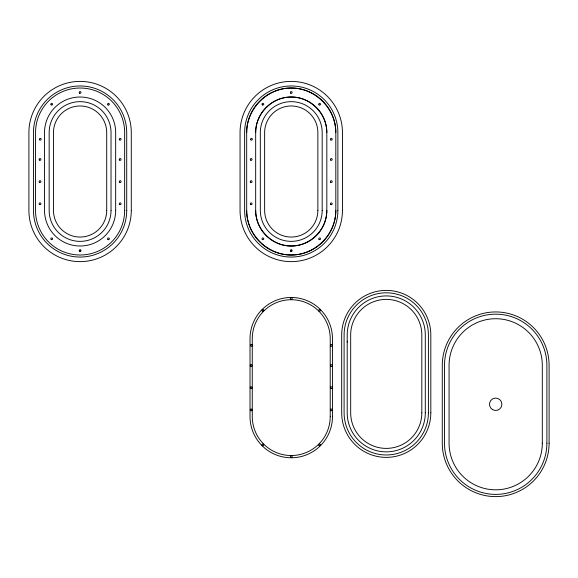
<?xml version="1.0" encoding="UTF-8"?>
<svg xmlns="http://www.w3.org/2000/svg" width="578" height="578" viewBox="0 0 578 578"><rect width="100%" height="100%" fill="white"/><g stroke="black" fill="none" stroke-linecap="round" stroke-linejoin="round"><path stroke-width="0.87" d="M246.683 132.586C246.539 108.736 267.397 87.87 291.247 88.022C315.097 87.87 335.955 108.736 335.811 132.586L335.811 210.435C335.955 234.285 315.097 255.144 291.247 254.999C267.397 255.144 246.539 234.285 246.683 210.435L246.683 132.586A44.564 44.564 0 0 1 291.247 88.022A44.564 44.564 0 0 1 335.811 132.586M255.671 132.586C255.555 113.548 272.209 96.894 291.247 97.01C310.285 96.894 326.938 113.548 326.823 132.586L326.823 210.435C326.938 229.473 310.285 246.127 291.247 246.011C272.209 246.127 255.555 229.473 255.671 210.435L255.671 132.586A35.576 35.576 0 0 1 291.247 97.01A35.576 35.576 0 0 1 326.823 132.586M347.205 342.089L347.226 342.06A0.889 0.889 0 0 0 347.226 341.172L347.205 341.143M291.247 250.563L291.247 251.452M80.096 250.563L80.096 251.452M326.823 210.435A35.576 35.576 0 0 1 291.247 246.011A35.576 35.576 0 0 1 255.671 210.435M335.811 210.435A44.564 44.564 0 0 1 291.247 254.999A44.564 44.564 0 0 1 246.683 210.435M252.34 345.348L252.225 345.796A0.889 0.889 0 0 1 250.881 346.027A0.889 0.889 0 0 1 250.881 344.669A0.889 0.889 0 0 1 252.225 344.907L252.34 345.348M549.1 443.196L549.1 365.347A53.414 53.414 0 0 0 495.686 311.939A53.414 53.414 0 0 0 442.278 365.347L442.278 443.196A53.414 53.414 0 0 0 495.686 496.61A53.414 53.414 0 0 0 549.1 443.196M546.882 443.196L546.882 365.347A51.196 51.196 0 0 0 495.686 314.157A51.196 51.196 0 0 0 444.496 365.347L444.496 443.196A51.196 51.196 0 0 0 495.686 494.392A51.196 51.196 0 0 0 546.882 443.196M542.309 443.196L542.309 365.347A46.623 46.623 0 0 0 495.686 318.724A46.623 46.623 0 0 0 449.07 365.347L449.07 443.196A46.623 46.623 0 0 0 495.686 489.819A46.623 46.623 0 0 0 542.309 443.196M430.82 412.815L430.82 334.965A44.564 44.564 0 0 0 386.256 290.402A44.564 44.564 0 0 0 341.692 334.965L341.692 412.815A44.564 44.564 0 0 0 386.256 457.379A44.564 44.564 0 0 0 430.82 412.815M428.406 412.815L428.406 334.965A42.151 42.151 0 0 0 386.256 292.808A42.151 42.151 0 0 0 344.098 334.965L344.098 412.815A42.151 42.151 0 0 0 386.256 454.965A42.151 42.151 0 0 0 428.406 412.815M425.3 412.815L425.3 334.965A39.051 39.051 0 0 0 386.256 295.914A39.051 39.051 0 0 0 347.205 334.965L347.205 412.815A39.051 39.051 0 0 0 386.256 451.866A39.051 39.051 0 0 0 425.3 412.815M421.824 412.815L421.824 334.965A35.576 35.576 0 0 0 386.256 299.39A35.576 35.576 0 0 0 350.68 334.965L350.68 412.815A35.576 35.576 0 0 0 386.256 448.391A35.576 35.576 0 0 0 421.824 412.815M342.443 210.435L342.443 132.586A51.196 51.196 0 0 0 291.247 81.39A51.196 51.196 0 0 0 240.051 132.586L240.051 210.435A51.196 51.196 0 0 0 291.247 261.632A51.196 51.196 0 0 0 342.443 210.435M337.87 210.435L337.87 132.586A46.623 46.623 0 0 0 291.247 85.963A46.623 46.623 0 0 0 244.624 132.586L244.624 210.435A46.623 46.623 0 0 0 291.247 257.058A46.623 46.623 0 0 0 337.87 210.435M332.473 416.55L332.473 338.694A41.226 41.226 0 0 0 291.247 297.468A41.226 41.226 0 0 0 250.021 338.694L250.021 416.55A41.226 41.226 0 0 0 291.247 457.776A41.226 41.226 0 0 0 332.473 416.55M330.226 416.55L330.226 338.694A38.979 38.979 0 0 0 291.247 299.722A38.979 38.979 0 0 0 252.268 338.694L252.268 416.55A38.979 38.979 0 0 0 291.247 455.522A38.979 38.979 0 0 0 330.226 416.55M322.177 210.435L322.177 132.586A30.93 30.93 0 0 0 291.247 101.649A30.93 30.93 0 0 0 260.317 132.586L260.317 210.435A30.93 30.93 0 0 0 291.247 241.366A30.93 30.93 0 0 0 322.177 210.435M317.864 210.435L317.864 132.586A26.617 26.617 0 0 0 291.247 105.969A26.617 26.617 0 0 0 264.63 132.586L264.63 210.435A26.617 26.617 0 0 0 291.247 237.052A26.617 26.617 0 0 0 317.864 210.435M131.285 210.435L131.285 132.586A51.196 51.196 0 0 0 80.096 81.39A51.196 51.196 0 0 0 28.9 132.586L28.9 210.435A51.196 51.196 0 0 0 80.096 261.632A51.196 51.196 0 0 0 131.285 210.435M126.712 210.435L126.712 132.586A46.623 46.623 0 0 0 80.096 85.963A46.623 46.623 0 0 0 33.473 132.586L33.473 210.435A46.623 46.623 0 0 0 80.096 257.058A46.623 46.623 0 0 0 126.712 210.435M124.653 210.435L124.653 132.586A44.564 44.564 0 0 0 80.096 88.022A44.564 44.564 0 0 0 35.533 132.586L35.533 210.435A44.564 44.564 0 0 0 80.096 254.999A44.564 44.564 0 0 0 124.653 210.435M115.665 210.435L115.665 132.586A35.576 35.576 0 0 0 80.096 97.01A35.576 35.576 0 0 0 44.52 132.586L44.52 210.435A35.576 35.576 0 0 0 80.096 246.011A35.576 35.576 0 0 0 115.665 210.435M111.027 210.435L111.027 132.586A30.93 30.93 0 0 0 80.096 101.649A30.93 30.93 0 0 0 49.159 132.586L49.159 210.435A30.93 30.93 0 0 0 80.096 241.366A30.93 30.93 0 0 0 111.027 210.435M106.706 210.435L106.706 132.586A26.617 26.617 0 0 0 80.096 105.969A26.617 26.617 0 0 0 53.479 132.586L53.479 210.435A26.617 26.617 0 0 0 80.096 237.052A26.617 26.617 0 0 0 106.706 210.435M250.549 182.236A0.889 0.889 0 0 0 252.037 181.839A0.889 0.889 0 0 0 250.953 180.748A0.889 0.889 0 0 0 250.549 182.236M250.736 160.193A0.889 0.889 0 0 0 252.066 159.427A0.889 0.889 0 0 0 250.736 158.654A0.889 0.889 0 0 0 250.736 160.193M250.823 139.862A0.889 0.889 0 0 0 252.311 139.464A0.889 0.889 0 0 0 251.22 138.38A0.889 0.889 0 0 0 250.823 139.862M262.246 104.835A0.889 0.889 0 0 0 263.727 104.437A0.889 0.889 0 0 0 262.643 103.354A0.889 0.889 0 0 0 262.246 104.835M290.806 93.224A0.889 0.889 0 0 0 292.136 92.458A0.889 0.889 0 0 0 290.806 91.692A0.889 0.889 0 0 0 290.806 93.224M318.991 104.835A0.889 0.889 0 0 0 320.479 104.437A0.889 0.889 0 0 0 319.388 103.354A0.889 0.889 0 0 0 318.991 104.835M330.869 140.006A0.889 0.889 0 0 0 332.198 139.24A0.889 0.889 0 0 0 330.869 138.467A0.889 0.889 0 0 0 330.869 140.006M330.688 160.055A0.889 0.889 0 0 0 332.169 159.658A0.889 0.889 0 0 0 331.086 158.567A0.889 0.889 0 0 0 330.688 160.055M330.688 182.236A0.889 0.889 0 0 0 332.169 181.839A0.889 0.889 0 0 0 331.086 180.748A0.889 0.889 0 0 0 330.688 182.236M330.869 204.547A0.889 0.889 0 0 0 332.198 203.781A0.889 0.889 0 0 0 330.869 203.015A0.889 0.889 0 0 0 330.869 204.547M319.179 239.574A0.889 0.889 0 0 0 320.508 238.808A0.889 0.889 0 0 0 319.179 238.042A0.889 0.889 0 0 0 319.179 239.574M262.426 239.574A0.889 0.889 0 0 0 263.763 238.808A0.889 0.889 0 0 0 262.426 238.042A0.889 0.889 0 0 0 262.426 239.574M250.736 204.547A0.889 0.889 0 0 0 252.066 203.781A0.889 0.889 0 0 0 250.736 203.015A0.889 0.889 0 0 0 250.736 204.547M39.398 182.236A0.889 0.889 0 0 0 40.886 181.839A0.889 0.889 0 0 0 39.795 180.748A0.889 0.889 0 0 0 39.398 182.236M39.398 160.055A0.889 0.889 0 0 0 40.886 159.658A0.889 0.889 0 0 0 39.795 158.567A0.889 0.889 0 0 0 39.398 160.055M39.672 139.862A0.889 0.889 0 0 0 41.154 139.464A0.889 0.889 0 0 0 40.07 138.38A0.889 0.889 0 0 0 39.672 139.862M51.095 104.835A0.889 0.889 0 0 0 52.576 104.437A0.889 0.889 0 0 0 51.493 103.354A0.889 0.889 0 0 0 51.095 104.835M79.648 93.224A0.889 0.889 0 0 0 80.978 92.458A0.889 0.889 0 0 0 79.648 91.692A0.889 0.889 0 0 0 79.648 93.224M108.021 104.979A0.889 0.889 0 0 0 109.35 104.213A0.889 0.889 0 0 0 108.021 103.44A0.889 0.889 0 0 0 108.021 104.979M119.53 139.862A0.889 0.889 0 0 0 121.019 139.464A0.889 0.889 0 0 0 119.928 138.38A0.889 0.889 0 0 0 119.53 139.862M119.53 160.055A0.889 0.889 0 0 0 121.019 159.658A0.889 0.889 0 0 0 119.928 158.567A0.889 0.889 0 0 0 119.53 160.055M119.718 182.373A0.889 0.889 0 0 0 121.048 181.608A0.889 0.889 0 0 0 119.718 180.835A0.889 0.889 0 0 0 119.718 182.373M119.53 204.41A0.889 0.889 0 0 0 121.019 204.012A0.889 0.889 0 0 0 119.928 202.921A0.889 0.889 0 0 0 119.53 204.41M108.021 239.574A0.889 0.889 0 0 0 109.35 238.808A0.889 0.889 0 0 0 108.021 238.042A0.889 0.889 0 0 0 108.021 239.574M51.276 239.574A0.889 0.889 0 0 0 52.605 238.808A0.889 0.889 0 0 0 51.276 238.042A0.889 0.889 0 0 0 51.276 239.574M39.398 204.41A0.889 0.889 0 0 0 40.886 204.012A0.889 0.889 0 0 0 39.795 202.921A0.889 0.889 0 0 0 39.398 204.41M79.648 251.329A0.889 0.889 0 0 0 80.978 250.563A0.889 0.889 0 0 0 79.648 249.79A0.889 0.889 0 0 0 79.648 251.329M290.806 251.329A0.889 0.889 0 0 0 292.136 250.563A0.889 0.889 0 0 0 290.806 249.79A0.889 0.889 0 0 0 290.806 251.329M250.736 410.662A0.889 0.889 0 0 0 252.066 409.896A0.889 0.889 0 0 0 250.736 409.123A0.889 0.889 0 0 0 250.736 410.662M250.736 388.488A0.889 0.889 0 0 0 252.066 387.722A0.889 0.889 0 0 0 250.736 386.949A0.889 0.889 0 0 0 250.736 388.488M250.736 366.308A0.889 0.889 0 0 0 252.066 365.542A0.889 0.889 0 0 0 250.736 364.769A0.889 0.889 0 0 0 250.736 366.308M330.869 410.662A0.889 0.889 0 0 0 332.198 409.896A0.889 0.889 0 0 0 330.869 409.123A0.889 0.889 0 0 0 330.869 410.662M330.869 388.488A0.889 0.889 0 0 0 332.198 387.722A0.889 0.889 0 0 0 330.869 386.949A0.889 0.889 0 0 0 330.869 388.488M330.869 366.308A0.889 0.889 0 0 0 332.198 365.542A0.889 0.889 0 0 0 330.869 364.769A0.889 0.889 0 0 0 330.869 366.308M330.869 346.121A0.889 0.889 0 0 0 332.198 345.348A0.889 0.889 0 0 0 330.869 344.582A0.889 0.889 0 0 0 330.869 346.121M262.325 445.616A0.889 0.889 0 0 0 263.749 445.053A0.889 0.889 0 0 0 262.542 444.099A0.889 0.889 0 0 0 262.325 445.616M290.806 457.444A0.889 0.889 0 0 0 292.136 456.678A0.889 0.889 0 0 0 290.806 455.905A0.889 0.889 0 0 0 290.806 457.444M319.179 445.689A0.889 0.889 0 0 0 320.508 444.923A0.889 0.889 0 0 0 319.179 444.157A0.889 0.889 0 0 0 319.179 445.689M290.806 299.339A0.889 0.889 0 0 0 292.136 298.573A0.889 0.889 0 0 0 290.806 297.8A0.889 0.889 0 0 0 290.806 299.339M319.179 311.094A0.889 0.889 0 0 0 320.508 310.321A0.889 0.889 0 0 0 319.179 309.555A0.889 0.889 0 0 0 319.179 311.094M262.426 311.094A0.889 0.889 0 0 0 263.763 310.321A0.889 0.889 0 0 0 262.426 309.555A0.889 0.889 0 0 0 262.426 311.094M492.586 409.65A6.213 6.213 0 0 0 501.899 404.275A6.213 6.213 0 0 0 492.586 398.892A6.213 6.213 0 0 0 492.586 409.65"/></g></svg>
